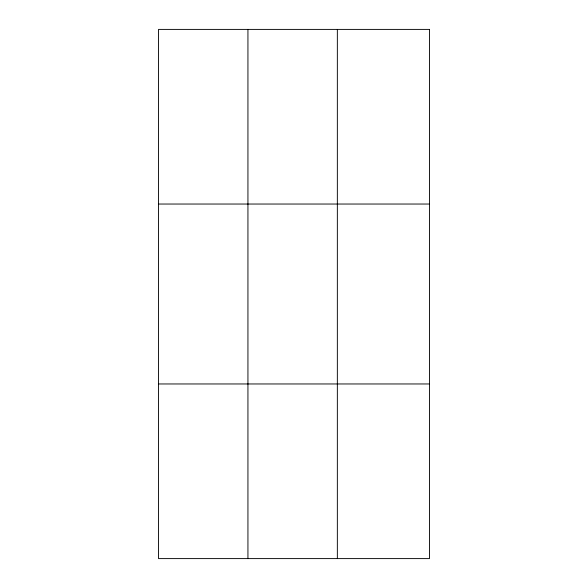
<?xml version="1.0" encoding="UTF-8"?>
<svg xmlns="http://www.w3.org/2000/svg" width="588" height="588" viewBox="0 0 588 588"><rect width="100%" height="100%" fill="white"/><g stroke="black" fill="none" stroke-linecap="round" stroke-linejoin="round"><path stroke-width="0.88" d="M247.938 29.4L247.938 558.6M337.35 29.4L337.35 558.6M158.532 204.036L429.468 204.036M158.532 383.964L429.468 383.964M429.468 29.4L429.468 558.6L158.532 558.6L158.532 29.4L429.468 29.4"/></g></svg>
